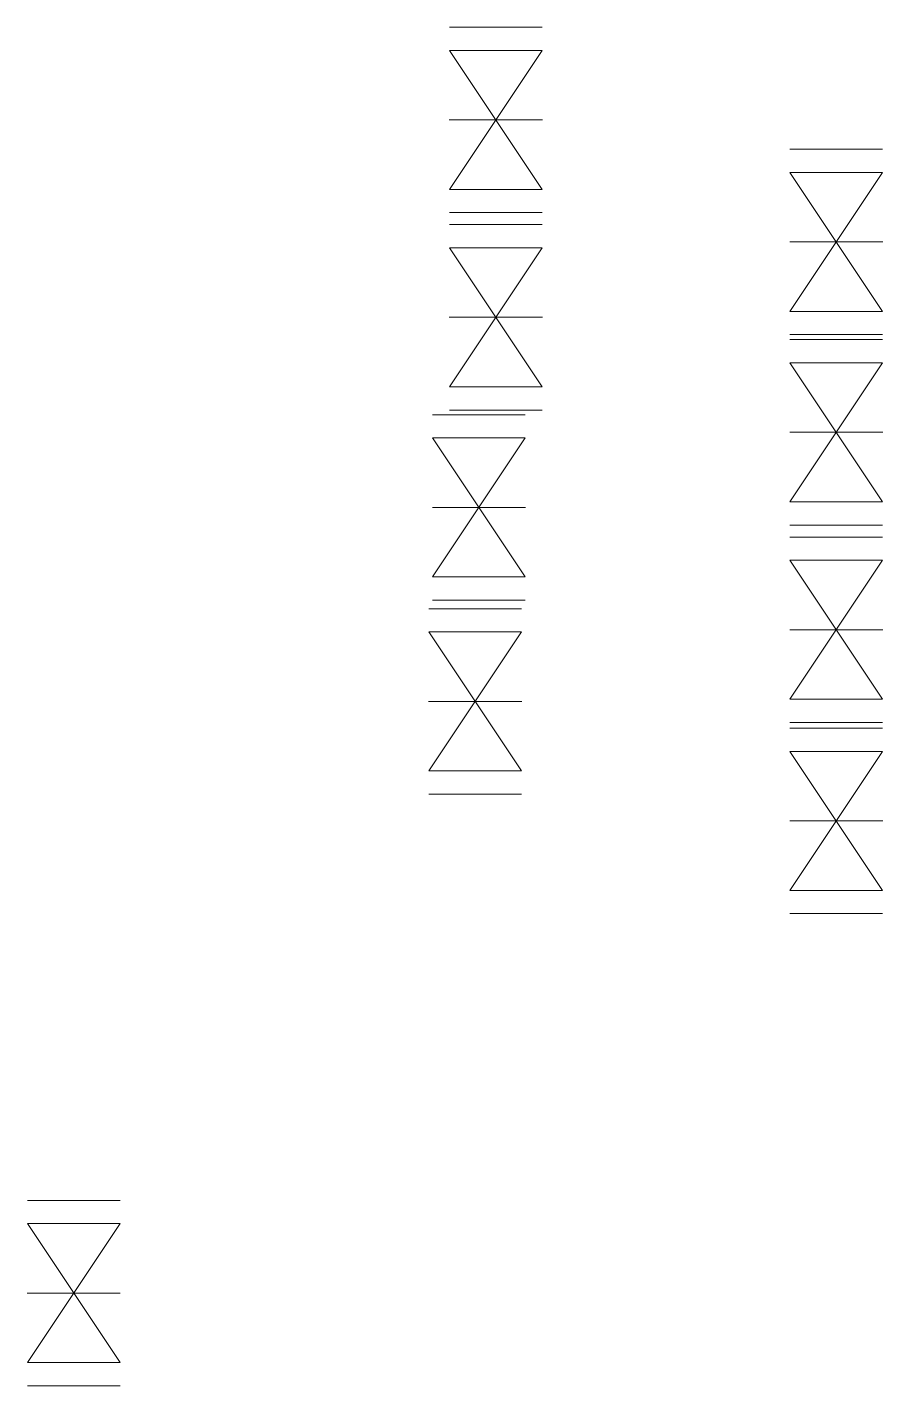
# Model space of a CAD drawing. Header units: millimetres. Extents: x -120 to 14947, y -15715 to 12770.
# Drawn here: x -120.2 to -83.3, y -15715.1 to -15656.5 of the extents above; entities that cross this region are included whole.
import ezdxf

# ---------------------------------------------------------------- set-up
doc = ezdxf.new("R2010")
doc.units = ezdxf.units.MM
doc.layers.add('TO_oil', color=22, linetype='Continuous', lineweight=30)

# ---------------------------------------------------------------- blocks, each defined once
blk = doc.blocks.new('задвижка')
at = {"color": 6, "lineweight": 18}
for p, q in [((822.775, 14251.025), (818.775, 14251.025)), ((822.775, 14244.025), (818.775, 14250.025)), ((822.775, 14250.025), (818.775, 14244.025)), ((818.775, 14250.025), (822.775, 14250.025)), ((818.768, 14247.025), (822.783, 14247.025)), ((818.775, 14244.025), (822.775, 14244.025)), ((822.775, 14243.025), (818.775, 14243.025))]:
    blk.add_line(p, q, dxfattribs=at)

msp = doc.modelspace()

# ---------------------------------------------------------------- block references
at = {"layer": 'TO_oil', "rotation": 180}
for p in [(720.833, -1413.496), (720.833, -1413.496), (735.511, -1418.76), (720.833, -1422.014), (735.511, -1426.974), (720.102, -1430.215), (735.511, -1435.492), (719.939, -1438.587), (735.511, -1443.742), (702.631, -1464.112)]:
    msp.add_blockref('задвижка', p, dxfattribs=at)

doc.saveas('drawing.dxf')
